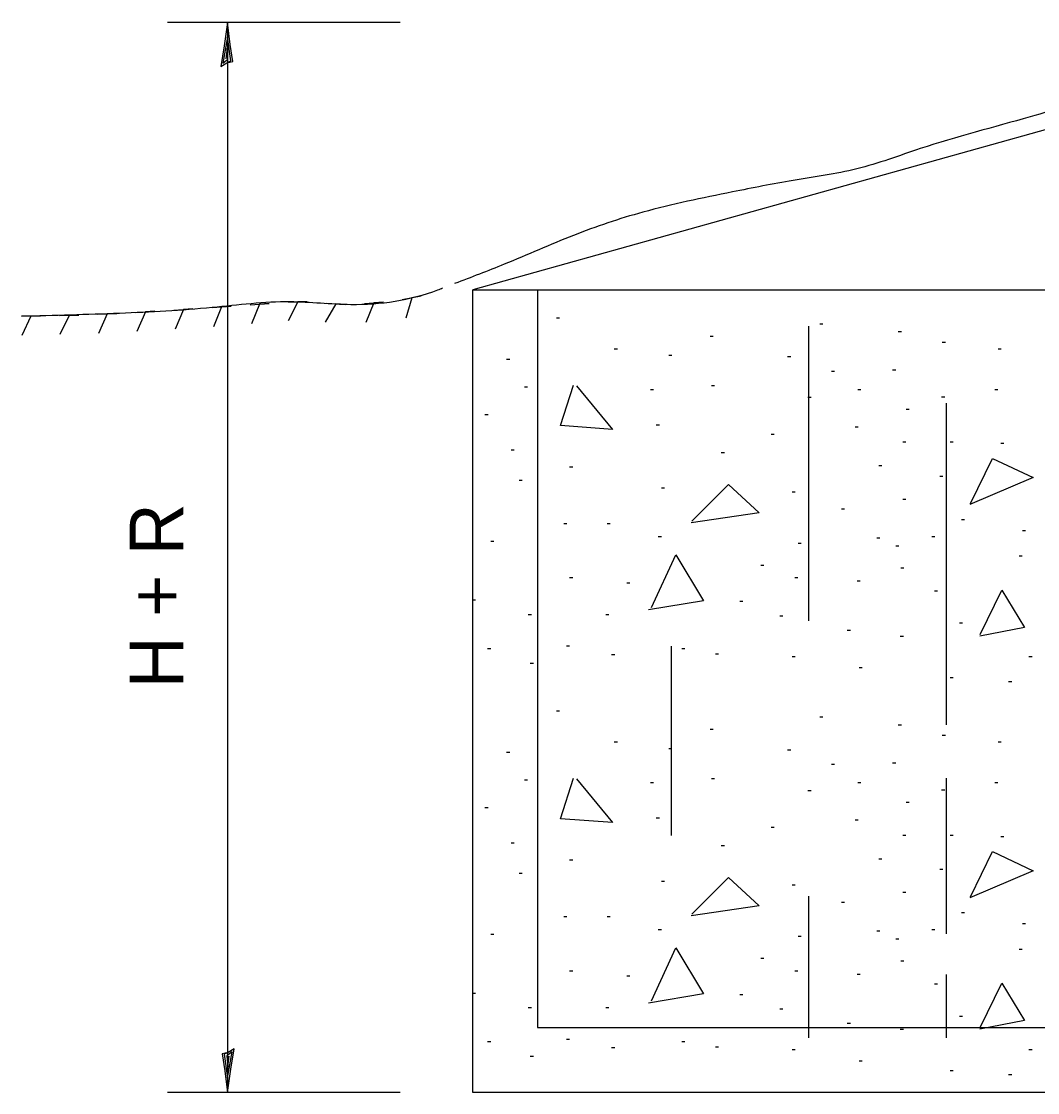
# Model space of a CAD drawing. Extents: x 0 to 2.83, y 0 to 1.83.
# Drawn here: x 0.4401 to 0.6619, y 1.2779 to 1.5117 of the extents above; entities that cross this region are included whole.
import ezdxf

# ---------------------------------------------------------------- set-up
doc = ezdxf.new("R2010")
doc.units = 0
doc.layers.add('RD_Pr_Roadway_Dimensions', color=7, linetype='Continuous')
doc.layers.add('SH_General_Details', color=7, linetype='Continuous')

msp = doc.modelspace()

# ---------------------------------------------------------------- linework, layer by layer
at = {"layer": 'RD_Pr_Roadway_Dimensions'}
for p, q in [((0.5228, 1.51142), (0.47194, 1.51142)), ((0.48507, 1.51142), (0.48507, 1.27788)), ((0.5228, 1.27788), (0.47194, 1.27788))]:
    msp.add_line(p, q, dxfattribs=at)
for points in [[(0.48494, 1.50265), (0.48625, 1.50295), (0.48568, 1.50665), (0.48507, 1.51142), (0.48437, 1.50633), (0.48359, 1.50187), (0.48494, 1.50265), (0.48581, 1.50305), (0.48506, 1.50821), (0.48407, 1.50256), (0.48518, 1.5034), (0.48503, 1.50578), (0.48468, 1.50349)], [(0.4852, 1.28665), (0.48389, 1.28635), (0.48446, 1.28265), (0.48507, 1.27788), (0.48577, 1.28297), (0.48655, 1.28743), (0.4852, 1.28665), (0.48434, 1.28625), (0.48508, 1.28109), (0.48607, 1.28674), (0.48496, 1.2859), (0.48511, 1.28352), (0.48546, 1.28581)]]:
    msp.add_lwpolyline(points, dxfattribs=at)
at = {"layer": 'SH_General_Details'}
for p, q in [((0.73727, 1.50862), (0.5386, 1.45308)), ((0.5386, 1.27788), (0.5386, 1.45308)), ((0.5386, 1.45308), (1.07194, 1.45308)), ((0.55277, 1.45308), (0.55277, 1.29205)), ((0.55691, 1.44697), (0.55757, 1.44697)), ((0.61194, 1.44515), (0.61194, 1.38082)), ((0.61437, 1.44568), (0.61504, 1.44568)), ((0.59044, 1.44296), (0.59111, 1.44296)), ((0.63152, 1.44396), (0.63219, 1.44396)), ((0.56952, 1.44024), (0.57018, 1.44024)), ((0.64113, 1.44167), (0.64179, 1.44167)), ((0.65331, 1.44024), (0.65397, 1.44024)), ((0.54601, 1.43794), (0.54668, 1.43794)), ((0.58141, 1.4388), (0.58208, 1.4388)), ((0.60735, 1.43852), (0.60802, 1.43852)), ((0.63028, 1.43565), (0.63095, 1.43565)), ((0.61695, 1.43536), (0.61762, 1.43536)), ((0.54988, 1.43192), (0.55055, 1.43192)), ((0.5774, 1.43135), (0.57807, 1.43135)), ((0.59073, 1.43221), (0.59139, 1.43221)), ((0.62269, 1.43135), (0.62335, 1.43135)), ((0.65259, 1.43135), (0.65326, 1.43135)), ((0.6118, 1.42963), (0.61246, 1.42963)), ((0.64098, 1.42977), (0.64165, 1.42977)), ((0.63324, 1.42705), (0.63391, 1.42705)), ((0.64194, 1.42835), (0.64194, 1.35815)), ((0.54128, 1.42591), (0.54195, 1.42591)), ((0.57869, 1.42361), (0.57936, 1.42361)), ((0.60377, 1.42161), (0.60444, 1.42161)), ((0.62211, 1.42318), (0.62278, 1.42318)), ((0.63253, 1.41989), (0.63319, 1.41989)), ((0.64285, 1.41989), (0.64351, 1.41989)), ((0.65388, 1.4196), (0.65455, 1.4196)), ((0.54702, 1.41817), (0.54768, 1.41817)), ((0.59288, 1.41759), (0.59354, 1.41759)), ((0.55977, 1.41444), (0.56044, 1.41444)), ((0.62727, 1.41473), (0.62794, 1.41473)), ((0.64055, 1.41243), (0.64122, 1.41243)), ((0.54874, 1.41157), (0.5494, 1.41157)), ((0.57984, 1.40985), (0.5805, 1.40985)), ((0.60836, 1.40899), (0.60902, 1.40899)), ((0.6191, 1.40527), (0.61977, 1.40527)), ((0.63253, 1.40742), (0.63319, 1.40742)), ((0.64528, 1.40298), (0.64595, 1.40298)), ((0.55848, 1.40212), (0.55915, 1.40212)), ((0.56794, 1.40212), (0.56861, 1.40212)), ((0.65861, 1.40054), (0.65928, 1.40054)), ((0.54257, 1.39825), (0.54324, 1.39825)), ((0.57912, 1.39925), (0.57979, 1.39925)), ((0.62684, 1.39896), (0.62751, 1.39896)), ((0.63883, 1.39925), (0.6395, 1.39925)), ((0.60965, 1.39782), (0.61031, 1.39782)), ((0.63095, 1.39724), (0.63162, 1.39724)), ((0.65789, 1.395), (0.65856, 1.395)), ((0.60148, 1.39299), (0.60214, 1.39299)), ((0.6321, 1.39242), (0.63276, 1.39242)), ((0.55977, 1.39027), (0.56044, 1.39027)), ((0.57224, 1.38912), (0.57291, 1.38912)), ((0.60893, 1.39027), (0.6096, 1.39027)), ((0.62254, 1.38955), (0.62321, 1.38955)), ((0.63941, 1.3874), (0.64007, 1.3874)), ((0.59689, 1.38511), (0.59756, 1.38511)), ((0.55074, 1.38225), (0.55141, 1.38225)), ((0.56765, 1.38225), (0.56832, 1.38225)), ((0.60563, 1.38196), (0.6063, 1.38196)), ((0.64485, 1.38038), (0.64552, 1.38038)), ((0.62039, 1.37881), (0.62106, 1.37881)), ((0.63195, 1.37752), (0.63262, 1.37752)), ((0.54186, 1.37479), (0.54253, 1.37479)), ((0.55906, 1.37537), (0.55972, 1.37537)), ((0.58194, 1.37535), (0.58194, 1.33402)), ((0.58428, 1.37479), (0.58495, 1.37479)), ((0.56894, 1.3735), (0.56961, 1.3735)), ((0.59159, 1.37365), (0.59225, 1.37365)), ((0.60835, 1.37307), (0.60902, 1.37307)), ((0.66004, 1.37307), (0.66071, 1.37307)), ((0.55117, 1.37164), (0.55184, 1.37164)), ((0.62297, 1.37064), (0.62364, 1.37064)), ((0.64285, 1.36849), (0.64351, 1.36849)), ((0.6556, 1.36763), (0.65627, 1.36763)), ((0.55691, 1.36118), (0.55757, 1.36118)), ((0.61437, 1.35989), (0.61504, 1.35989)), ((0.59044, 1.35717), (0.59111, 1.35717)), ((0.63152, 1.35817), (0.63219, 1.35817)), ((0.56952, 1.35444), (0.57018, 1.35444)), ((0.64113, 1.35588), (0.64179, 1.35588)), ((0.65331, 1.35444), (0.65397, 1.35444)), ((0.54601, 1.35215), (0.54668, 1.35215)), ((0.58141, 1.35301), (0.58208, 1.35301)), ((0.60735, 1.35272), (0.60802, 1.35272)), ((0.61695, 1.34957), (0.61762, 1.34957)), ((0.63028, 1.34986), (0.63095, 1.34986)), ((0.54988, 1.34613), (0.55055, 1.34613)), ((0.5774, 1.34556), (0.57807, 1.34556)), ((0.59073, 1.34642), (0.59139, 1.34642)), ((0.62269, 1.34556), (0.62335, 1.34556)), ((0.64194, 1.34648), (0.64194, 1.31255)), ((0.65259, 1.34556), (0.65326, 1.34556)), ((0.6118, 1.34384), (0.61246, 1.34384)), ((0.64098, 1.34398), (0.64165, 1.34398)), ((0.54128, 1.34011), (0.54195, 1.34011)), ((0.63324, 1.34126), (0.63391, 1.34126)), ((0.57869, 1.33782), (0.57936, 1.33782)), ((0.62211, 1.33739), (0.62278, 1.33739)), ((0.60377, 1.33581), (0.60444, 1.33581)), ((0.63253, 1.33409), (0.63319, 1.33409)), ((0.64285, 1.33409), (0.64351, 1.33409)), ((0.65388, 1.33381), (0.65455, 1.33381)), ((0.54702, 1.33237), (0.54768, 1.33237)), ((0.59288, 1.3318), (0.59354, 1.3318)), ((0.55977, 1.32865), (0.56044, 1.32865)), ((0.62727, 1.32893), (0.62794, 1.32893)), ((0.54874, 1.32578), (0.5494, 1.32578)), ((0.64055, 1.32664), (0.64122, 1.32664)), ((0.57984, 1.32406), (0.5805, 1.32406)), ((0.60836, 1.3232), (0.60902, 1.3232)), ((0.63253, 1.32162), (0.63319, 1.32162)), ((0.61194, 1.32075), (0.61194, 1.28982)), ((0.6191, 1.31947), (0.61977, 1.31947)), ((0.55848, 1.31632), (0.55915, 1.31632)), ((0.56794, 1.31632), (0.56861, 1.31632)), ((0.64528, 1.31718), (0.64595, 1.31718)), ((0.65861, 1.31475), (0.65928, 1.31475)), ((0.54257, 1.31245), (0.54324, 1.31245)), ((0.57912, 1.31346), (0.57979, 1.31346)), ((0.60965, 1.31202), (0.61031, 1.31202)), ((0.62684, 1.31317), (0.62751, 1.31317)), ((0.63883, 1.31346), (0.6395, 1.31346)), ((0.63095, 1.31145), (0.63162, 1.31145)), ((0.60148, 1.3072), (0.60214, 1.3072)), ((0.65789, 1.30921), (0.65856, 1.30921)), ((0.6321, 1.30663), (0.63276, 1.30663)), ((0.55977, 1.30448), (0.56044, 1.30448)), ((0.57224, 1.30333), (0.57291, 1.30333)), ((0.60893, 1.30448), (0.6096, 1.30448)), ((0.62254, 1.30376), (0.62321, 1.30376)), ((0.64194, 1.30362), (0.64194, 1.28982)), ((0.63941, 1.30161), (0.64007, 1.30161)), ((0.59689, 1.29932), (0.59756, 1.29932)), ((0.55074, 1.29645), (0.55141, 1.29645)), ((0.56765, 1.29645), (0.56832, 1.29645)), ((0.60563, 1.29617), (0.6063, 1.29617)), ((0.62039, 1.29301), (0.62106, 1.29301)), ((0.64485, 1.29459), (0.64552, 1.29459)), ((0.55277, 1.29205), (1.05777, 1.29205)), ((0.63195, 1.29172), (0.63262, 1.29172)), ((0.54186, 1.289), (0.54253, 1.289)), ((0.55906, 1.28957), (0.55972, 1.28957)), ((0.58428, 1.289), (0.58495, 1.289)), ((0.56894, 1.28771), (0.56961, 1.28771)), ((0.59159, 1.28785), (0.59225, 1.28785)), ((0.60835, 1.28728), (0.60902, 1.28728)), ((0.66004, 1.28728), (0.66071, 1.28728)), ((0.55117, 1.28585), (0.55184, 1.28585)), ((0.62297, 1.28484), (0.62364, 1.28484)), ((0.64285, 1.28269), (0.64351, 1.28269)), ((0.6556, 1.28183), (0.65627, 1.28183)), ((1.07194, 1.27788), (0.5386, 1.27788))]:
    msp.add_line(p, q, dxfattribs=at)
for points in [[(0.4817, 1.44921), (0.48585, 1.44951), (0.48378, 1.44936), (0.482, 1.44505)], [(0.49001, 1.44981), (0.49416, 1.45013), (0.49209, 1.44997), (0.49032, 1.44566)], [(0.49832, 1.45047), (0.50248, 1.45048), (0.5004, 1.45047), (0.49833, 1.4463)], [(0.50664, 1.45018), (0.5108, 1.44992), (0.50872, 1.45005), (0.50637, 1.44603)], [(0.51495, 1.45008), (0.51911, 1.45043), (0.51703, 1.45026), (0.5153, 1.44593)], [(0.52323, 1.45096), (0.52732, 1.45176), (0.52528, 1.45136), (0.52404, 1.44687)], [(0.44008, 1.44731), (0.44425, 1.44739), (0.44216, 1.44735), (0.44016, 1.44315)], [(0.44841, 1.44747), (0.45258, 1.44755), (0.4505, 1.44751), (0.44849, 1.44331)], [(0.45674, 1.44776), (0.4609, 1.44792), (0.45882, 1.44784), (0.45691, 1.44359)], [(0.46506, 1.44816), (0.46922, 1.44841), (0.46714, 1.44828), (0.46531, 1.444)], [(0.47338, 1.44866), (0.47754, 1.44893), (0.47546, 1.4488), (0.47365, 1.44451)], [(0.56127, 1.43212), (0.56911, 1.42261), (0.55776, 1.42345), (0.5606, 1.43229)], [(0.64725, 1.40642), (0.65209, 1.41627), (0.66094, 1.4121), (0.64715, 1.40622)], [(0.58647, 1.40258), (0.59448, 1.41059), (0.60116, 1.40442), (0.58633, 1.40225)], [(0.57763, 1.38372), (0.58297, 1.39524), (0.58897, 1.38522), (0.57696, 1.38322)], [(0.64942, 1.37788), (0.6541, 1.38756), (0.6591, 1.37938), (0.64934, 1.37753)], [(0.5386, 1.3854), (0.53923, 1.3854)], [(0.56127, 1.34633), (0.56911, 1.33682), (0.55776, 1.33765), (0.5606, 1.3465)], [(0.64725, 1.32063), (0.65209, 1.33048), (0.66094, 1.3263), (0.64715, 1.32042)], [(0.58647, 1.31679), (0.59448, 1.3248), (0.60116, 1.31863), (0.58633, 1.31645)], [(0.57763, 1.29793), (0.58297, 1.30944), (0.58897, 1.29943), (0.57696, 1.29742)], [(0.64942, 1.29208), (0.6541, 1.30176), (0.6591, 1.29359), (0.64934, 1.29174)], [(0.5386, 1.29961), (0.53923, 1.29961)]]:
    msp.add_lwpolyline(points, dxfattribs=at)
for points in [[(0.73664, 1.51167), (0.73033, 1.50978), (0.71834, 1.50789), (0.70509, 1.5041), (0.69058, 1.49969), (0.67733, 1.4959), (0.66029, 1.49085), (0.63632, 1.48391), (0.62243, 1.47949), (0.60855, 1.47697), (0.5953, 1.47445), (0.57574, 1.47003), (0.5606, 1.46498), (0.54546, 1.45867), (0.53465, 1.45445)], [(0.53204, 1.45342), (0.53094, 1.45299), (0.51201, 1.44984), (0.49876, 1.45047), (0.48173, 1.44921), (0.46153, 1.44795), (0.44008, 1.44731)], [(0.53204, 1.45342), (0.53094, 1.45299), (0.51201, 1.44984), (0.49876, 1.45047), (0.48173, 1.44921), (0.46153, 1.44795), (0.44008, 1.44731)]]:
    msp.add_spline(points, degree=3, dxfattribs=at)

# ---------------------------------------------------------------- texts
at = {"layer": 'RD_Pr_Roadway_Dimensions'}
msp.add_text('H + R', height=0.011667, rotation=90, dxfattribs=at).set_placement((0.4754, 1.36615))

doc.saveas('drawing.dxf')
